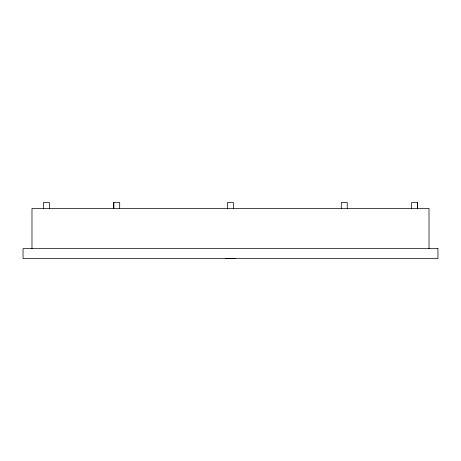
<?xml version="1.0" encoding="UTF-8"?>
<svg xmlns="http://www.w3.org/2000/svg" width="461" height="461" viewBox="0 0 461 461"><rect width="100%" height="100%" fill="white"/><g stroke="black" fill="none" stroke-linecap="round" stroke-linejoin="round"><path stroke-width="0.69" d="M235.294 258.385L225.706 258.385M417.539 202.46L417.539 208.412L417.557 202.46L411.604 202.46L411.621 208.412M429.018 248.617L429.018 208.412L31.982 208.412L31.982 248.617M347.248 208.412L347.248 202.46L341.29 202.46L341.29 208.412M233.479 208.412L233.479 202.46L227.521 202.46L227.521 208.412M119.687 208.412L119.71 202.46L113.752 202.46L113.752 208.412M113.781 202.46L113.781 208.412M49.396 208.412L49.396 202.46L43.443 202.46L43.443 208.412M437.95 248.617L23.05 248.617L23.05 258.54L437.95 258.54L437.95 248.617"/></g></svg>
